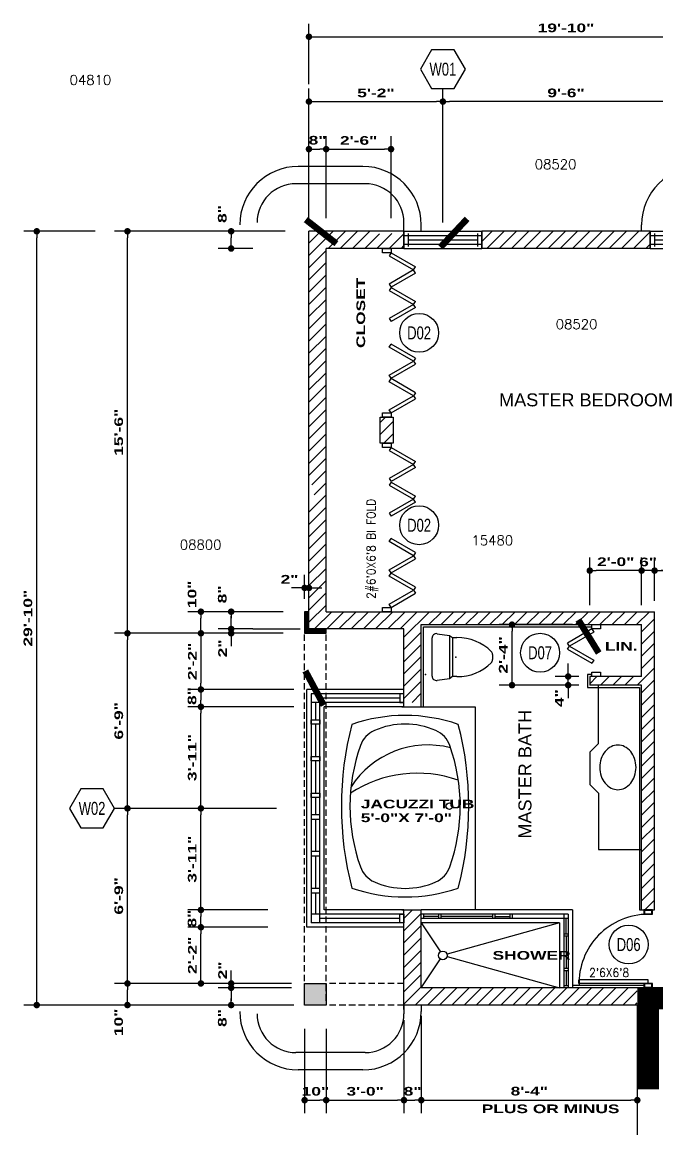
# Model space of a CAD drawing. Header units: inches. Extents: x 110 to 1392, y 6 to 1078.
# Drawn here: x 110 to 404, y 563 to 1078 of the extents above; entities that cross this region are included whole.
import ezdxf
from ezdxf.enums import TextEntityAlignment as Align

# ---------------------------------------------------------------- set-up
doc = ezdxf.new("R2010")
doc.units = ezdxf.units.IN
doc.header["$LTSCALE"] = 24
doc.header["$MEASUREMENT"] = 0
doc.linetypes.add('DASHED4', pattern=[0.1875, 0.125, -0.0625])
doc.layers.get('0').update_dxf_attribs({"linetype": 'CONTINUOUS'})
doc.layers.get('DEFPOINTS').update_dxf_attribs({"linetype": 'CONTINUOUS'})
for name, color, linetype in [('ANNOBJ', 6, 'CONTINUOUS'), ('ARCR', 1, 'CONTINUOUS'), ('BORDERLINE', 5, 'CONTINUOUS'), ('DASHED', 1, 'DASHED4'), ('DIMLINE', 1, 'CONTINUOUS'), ('DJAMB', 8, 'CONTINUOUS'), ('DOOR', 1, 'CONTINUOUS'), ('JAMB', 2, 'CONTINUOUS'), ('PFIXDCW', 4, 'CONTINUOUS'), ('PFIXDWV', 5, 'CONTINUOUS'), ('PLUMBING', 114, 'CONTINUOUS'), ('POCH', 52, 'CONTINUOUS'), ('TEXT', 7, 'CONTINUOUS'), ('TEXTS', 4, 'CONTINUOUS'), ('THIN', 1, 'CONTINUOUS'), ('TILE', 3, 'CONTINUOUS'), ('WALL', 2, 'CONTINUOUS'), ('WALLS', 162, 'CONTINUOUS')]:
    doc.layers.add(name, color=color, linetype=linetype)
doc.styles.add('4', font='SIMPLEX', dxfattribs={"width": 0.9, "height": 4})
doc.styles.add('ANNTEXT', font='romans.shx')
doc.styles.add('CITYBLUEPRINT', font='cityb___.ttf', dxfattribs={"width": 1.5, "height": 4})
doc.styles.add('SANSSERIF', font='sanss___.ttf', dxfattribs={"height": 12})
doc.dimstyles.new('ARCH493_48_3', dxfattribs={"dimscale": 48, "dimtxt": 0.125, "dimasz": 0.0625, "dimexe": 0.125, "dimexo": 0, "dimgap": 0, "dimtad": 0, "dimdec": 6, "dimrnd": 1, "dimzin": 15, "dimdsep": 46, "dimlunit": 4, "dimtxsty": 'CITYBLUEPRINT', "dimblk": 'DOT', "dimcen": 0.0625, "dimdle": 0.09375, "dimclrd": 1, "dimclre": 1, "dimclrt": 7, "dimadec": 0, "dimazin": 0, "dimtfac": 1, "dimtdec": 6, "dimtix": 1, "dimtmove": 2, "dimatfit": 3, "dimldrblk": 'DOT', "dimfxl": 1, "dimtvp": 1, "dimtolj": 1, "dimtzin": 15, "dimarcsym": 0})
pattern_1 = [(45, (77, 108), (-2.828427, 2.828427), [])]

# ---------------------------------------------------------------- blocks, each defined once
blk = doc.blocks.new('WDQ_JAMB')
at = {"color": 0}
blk.add_lwpolyline([(-0.5, -0.5), (0.5, -0.5), (0.5, 0.5), (-0.5, 0.5)], close=True, dxfattribs=at)
blk = doc.blocks.new('JAMB')
at = {"color": 0}
for points in [[(-0.5, -0.5), (0.5, -0.5), (0.5, 0.5), (-0.5, 0.5)], [(-0.375, -0.4375), (0.375, -0.4375), (0.375, 0.4375), (-0.375, 0.4375)]]:
    blk.add_lwpolyline(points, close=True, dxfattribs=at)
blk = doc.blocks.new('LAVM1')
at = {"color": 0}
blk.add_lwpolyline([(12, -10.3, 0.118418), (15.12, -9.55, 0.104636), (17.94, -7.27, 0.089656), (19.73, -4.01, 0.081336), (20.4, 0.04, 0.081336), (19.73, 4.08, 0.089656), (17.94, 7.34, 0.104636), (15.12, 9.62, 0.118418), (12, 10.37, 0.118418), (8.88, 9.62, 0.104636), (6.06, 7.34, 0.089656), (4.27, 4.08, 0.081336), (3.6, 0.04, 0.081336), (4.27, -4.01, 0.089656), (6.06, -7.27, 0.104636), (8.88, -9.55, 0.118418)], format="xyb", close=True, dxfattribs=at)
blk = doc.blocks.new('DR1H902')
at = {"color": 0}
for p, q in [((-0.5, 0), (-0.5, 1)), ((-0.5, 1), (-0.45, 1)), ((-0.45, 0), (-0.45, 1)), ((-0.5, 0), (-0.45, 0))]:
    blk.add_line(p, q, dxfattribs=at)
blk.add_arc((-0.5, 0), 1, 0, 91.707, dxfattribs=at)
blk = doc.blocks.new('WC3')
for p, q in [((-10, -9), (-10.82, -3.28)), ((-8.84, -1), (8.84, -1)), ((10.82, -3.28), (10, -9)), ((-9.05, -10.46), (-10, -9)), ((10, -9), (9.05, -10.46)), ((-9, -12.5), (-9.05, -10.46)), ((9.05, -10.46), (9, -12.5)), ((1.19, -29), (-1.19, -29))]:
    blk.add_line(p, q)
for centre, radius, start, end in [((-8.84, -3), 2, 90, 188.1301), ((8.84, -3), 2, 351.8699, 90), ((12.85, -12.97), 21.85, 178.7781, 224.983), ((-12.85, -12.97), 21.85, 315.017, 1.2219), ((-1.19, -27), 2, 224.983, 270), ((1.19, -27), 2, 270, 315.017)]:
    blk.add_arc(centre, radius, start, end)
at = {"layer": 'PFIXDCW'}
blk.add_point((-8, 2), dxfattribs=at)
at = {"layer": 'PFIXDWV'}
blk.add_point((0, -12), dxfattribs=at)
at = {"flags": 9}
for tag, p in [('FU_COLD', (-10.79, -2.7)), ('FU_HOT', (-10.79, -2.73)), ('FU_WASTE', (-10.79, -2.75)), ('FU_TOTAL', (-10.79, -2.78)), ('FIXT_CODE', (-10.79, -2.8))]:
    blk.add_attdef(tag, p, '', height=0.01, dxfattribs=at)
blk = doc.blocks.new('DOT')
at = {"layer": 'DIMLINE', "color": 0, "linetype": 'ByBlock'}
blk.add_line((-0.5, 0), (-1, 0), dxfattribs=at)
at = {"layer": 'DIMLINE', "color": 0, "linetype": 'ByBlock', "const_width": 0.5}
blk.add_lwpolyline([(-0.25, 0, 1), (0.25, 0, 1)], format="xyb", close=True, dxfattribs=at)
blk = doc.blocks.new('*D20')
at = {"layer": 'DEFPOINTS', "color": 0}
for p in [(305, 1041), (243, 985), (305, 985)]:
    blk.add_point(p, dxfattribs=at)
at = {"layer": 'DIMLINE', "color": 1, "lineweight": -2}
for p, q in [((243, 985), (243, 1047)), ((305, 985), (305, 1047)), ((246, 1041), (302, 1041))]:
    blk.add_line(p, q, dxfattribs=at)
at = {"layer": 'DIMLINE', "color": 1, "lineweight": -2, "xscale": 3, "yscale": 3, "zscale": 3, "rotation": 180}
blk.add_blockref('DOT', (243, 1041), dxfattribs=at)
at = {"layer": 'DIMLINE', "color": 1, "lineweight": -2, "xscale": 3, "yscale": 3, "zscale": 3}
blk.add_blockref('DOT', (305, 1041), dxfattribs=at)
at = {"layer": 'DIMLINE', "color": 7, "insert": (274, 1045), "char_height": 4, "attachment_point": 5, "style": 'CITYBLUEPRINT'}
blk.add_mtext('\\A1;5\'-2"', dxfattribs=at)
blk = doc.blocks.new('*D22')
at = {"layer": 'DEFPOINTS', "color": 0}
for p in [(305, 1041), (305, 1010), (419, 989)]:
    blk.add_point(p, dxfattribs=at)
at = {"layer": 'DIMLINE', "color": 1, "lineweight": -2}
for p, q in [((305, 1010), (305, 1047)), ((416, 1041), (308, 1041))]:
    blk.add_line(p, q, dxfattribs=at)
at = {"layer": 'DIMLINE', "color": 1, "lineweight": -2, "xscale": 3, "yscale": 3, "zscale": 3, "rotation": 180}
blk.add_blockref('DOT', (305, 1041), dxfattribs=at)
at = {"layer": 'DIMLINE', "color": 1, "lineweight": -2, "xscale": 3, "yscale": 3, "zscale": 3}
blk.add_blockref('DOT', (419, 1041), dxfattribs=at)
at = {"layer": 'DIMLINE', "color": 7, "insert": (362, 1045), "char_height": 4, "attachment_point": 5, "style": 'CITYBLUEPRINT'}
blk.add_mtext('\\A1;9\'-6"', dxfattribs=at)
blk = doc.blocks.new('*D23')
at = {"layer": 'DEFPOINTS', "color": 0}
for p in [(251, 1019), (243, 990), (251, 990)]:
    blk.add_point(p, dxfattribs=at)
at = {"layer": 'DIMLINE', "color": 1, "lineweight": -2}
for p, q in [((243, 990), (243, 1025)), ((251, 990), (251, 1025)), ((246, 1019), (248, 1019))]:
    blk.add_line(p, q, dxfattribs=at)
at = {"layer": 'DIMLINE', "color": 1, "lineweight": -2, "xscale": 3, "yscale": 3, "zscale": 3, "rotation": 180}
blk.add_blockref('DOT', (243, 1019), dxfattribs=at)
at = {"layer": 'DIMLINE', "color": 1, "lineweight": -2, "xscale": 3, "yscale": 3, "zscale": 3}
blk.add_blockref('DOT', (251, 1019), dxfattribs=at)
at = {"layer": 'DIMLINE', "color": 7, "insert": (247, 1023.11), "char_height": 4, "attachment_point": 5, "style": 'CITYBLUEPRINT'}
blk.add_mtext('\\A1;8"', dxfattribs=at)
blk = doc.blocks.new('*D25')
at = {"layer": 'DEFPOINTS', "color": 0}
for p in [(481, 1071), (243, 1049), (481, 1049)]:
    blk.add_point(p, dxfattribs=at)
at = {"layer": 'DIMLINE', "color": 1, "lineweight": -2}
for p, q in [((243, 1049), (243, 1077)), ((481, 1049), (481, 1077)), ((246, 1071), (478, 1071))]:
    blk.add_line(p, q, dxfattribs=at)
at = {"layer": 'DIMLINE', "color": 1, "lineweight": -2, "xscale": 3, "yscale": 3, "zscale": 3, "rotation": 180}
blk.add_blockref('DOT', (243, 1071), dxfattribs=at)
at = {"layer": 'DIMLINE', "color": 1, "lineweight": -2, "xscale": 3, "yscale": 3, "zscale": 3}
blk.add_blockref('DOT', (481, 1071), dxfattribs=at)
at = {"layer": 'DIMLINE', "color": 7, "insert": (362, 1075.08), "char_height": 4, "attachment_point": 5, "style": 'CITYBLUEPRINT'}
blk.add_mtext('\\A1;19\'-10"', dxfattribs=at)
blk = doc.blocks.new('*D40')
at = {"layer": 'DEFPOINTS', "color": 0}
for p in [(159, 714), (228, 714), (228, 633)]:
    blk.add_point(p, dxfattribs=at)
at = {"layer": 'DIMLINE', "color": 1, "lineweight": -2}
for p, q in [((228, 714), (153, 714)), ((159, 636), (159, 711)), ((228, 633), (153, 633))]:
    blk.add_line(p, q, dxfattribs=at)
at = {"layer": 'DIMLINE', "color": 1, "lineweight": -2, "xscale": 3, "yscale": 3, "zscale": 3}
for p, rotation in [((159, 714), 90), ((159, 633), 270)]:
    blk.add_blockref('DOT', p, dxfattribs=dict(at, rotation=rotation))
at = {"layer": 'DIMLINE', "color": 7, "insert": (155, 673.5), "char_height": 4, "attachment_point": 5, "rotation": 90, "style": 'CITYBLUEPRINT'}
blk.add_mtext('\\A1;6\'-9"', dxfattribs=at)
blk = doc.blocks.new('*D41')
at = {"layer": 'DEFPOINTS', "color": 0}
for p in [(159, 795), (227, 795), (228, 714)]:
    blk.add_point(p, dxfattribs=at)
at = {"layer": 'DIMLINE', "color": 1, "lineweight": -2}
for p, q in [((227, 795), (153, 795)), ((159, 717), (159, 792))]:
    blk.add_line(p, q, dxfattribs=at)
at = {"layer": 'DIMLINE', "color": 1, "lineweight": -2, "xscale": 3, "yscale": 3, "zscale": 3}
for p, rotation in [((159, 795), 90), ((159, 714), 270)]:
    blk.add_blockref('DOT', p, dxfattribs=dict(at, rotation=rotation))
at = {"layer": 'DIMLINE', "color": 7, "insert": (155, 754.5), "char_height": 4, "attachment_point": 5, "rotation": 90, "style": 'CITYBLUEPRINT'}
blk.add_mtext('\\A1;6\'-9"', dxfattribs=at)
blk = doc.blocks.new('*D42')
at = {"layer": 'DEFPOINTS', "color": 0}
for p in [(159, 981), (232, 981), (227, 795)]:
    blk.add_point(p, dxfattribs=at)
at = {"layer": 'DIMLINE', "color": 1, "lineweight": -2}
for p, q in [((232, 981), (153, 981)), ((159, 798), (159, 978))]:
    blk.add_line(p, q, dxfattribs=at)
at = {"layer": 'DIMLINE', "color": 1, "lineweight": -2, "xscale": 3, "yscale": 3, "zscale": 3}
for p, rotation in [((159, 981), 90), ((159, 795), 270)]:
    blk.add_blockref('DOT', p, dxfattribs=dict(at, rotation=rotation))
at = {"layer": 'DIMLINE', "color": 7, "insert": (154.98, 888), "char_height": 4, "attachment_point": 5, "rotation": 90, "style": 'CITYBLUEPRINT'}
blk.add_mtext('\\A1;15\'-6"', dxfattribs=at)
blk = doc.blocks.new('*D43')
at = {"layer": 'DEFPOINTS', "color": 0}
for p in [(117, 981), (144, 981), (236, 623)]:
    blk.add_point(p, dxfattribs=at)
at = {"layer": 'DIMLINE', "color": 1, "lineweight": -2}
for p, q in [((144, 981), (111, 981)), ((117, 626), (117, 978)), ((236, 623), (111, 623))]:
    blk.add_line(p, q, dxfattribs=at)
at = {"layer": 'DIMLINE', "color": 1, "lineweight": -2, "xscale": 3, "yscale": 3, "zscale": 3}
for p, rotation in [((117, 981), 90), ((117, 623), 270)]:
    blk.add_blockref('DOT', p, dxfattribs=dict(at, rotation=rotation))
at = {"layer": 'DIMLINE', "color": 7, "insert": (112.92, 802), "char_height": 4, "attachment_point": 5, "rotation": 90, "style": 'CITYBLUEPRINT'}
blk.add_mtext('\\A1;29\'-10"', dxfattribs=at)
blk = doc.blocks.new('*D44')
at = {"layer": 'DEFPOINTS', "color": 0}
for p in [(159, 633), (173, 633), (173, 623)]:
    blk.add_point(p, dxfattribs=at)
at = {"layer": 'DIMLINE', "color": 1, "lineweight": -2}
for p, q in [((173, 633), (153, 633)), ((159, 626), (159, 630)), ((173, 623), (153, 623))]:
    blk.add_line(p, q, dxfattribs=at)
at = {"layer": 'DIMLINE', "color": 1, "lineweight": -2, "xscale": 3, "yscale": 3, "zscale": 3}
for p, rotation in [((159, 633), 90), ((159, 623), 270)]:
    blk.add_blockref('DOT', p, dxfattribs=dict(at, rotation=rotation))
at = {"layer": 'DIMLINE', "color": 7, "insert": (154.92, 615), "char_height": 4, "attachment_point": 5, "rotation": 90, "style": 'CITYBLUEPRINT'}
blk.add_mtext('\\A1;10"', dxfattribs=at)
blk = doc.blocks.new('*D45')
at = {"layer": 'DEFPOINTS', "color": 0}
for p in [(193, 805), (231, 805), (231, 795)]:
    blk.add_point(p, dxfattribs=at)
at = {"layer": 'DIMLINE', "color": 1, "lineweight": -2}
for p, q in [((231, 805), (187, 805)), ((193, 798), (193, 802)), ((231, 795), (187, 795))]:
    blk.add_line(p, q, dxfattribs=at)
at = {"layer": 'DIMLINE', "color": 1, "lineweight": -2, "xscale": 3, "yscale": 3, "zscale": 3}
for p, rotation in [((193, 805), 90), ((193, 795), 270)]:
    blk.add_blockref('DOT', p, dxfattribs=dict(at, rotation=rotation))
at = {"layer": 'DIMLINE', "color": 7, "insert": (188.92, 813), "char_height": 4, "attachment_point": 5, "rotation": 90, "style": 'CITYBLUEPRINT'}
blk.add_mtext('\\A1;10"', dxfattribs=at)
blk = doc.blocks.new('*D46')
at = {"layer": 'DEFPOINTS', "color": 0}
for p in [(207, 797), (215, 797), (215, 795)]:
    blk.add_point(p, dxfattribs=at)
at = {"layer": 'DIMLINE', "color": 1, "lineweight": -2}
for p, q in [((207, 800), (207, 803)), ((215, 797), (201, 797)), ((215, 795), (201, 795)), ((207, 795), (207, 797)), ((207, 792), (207, 789))]:
    blk.add_line(p, q, dxfattribs=at)
at = {"layer": 'DIMLINE', "color": 1, "lineweight": -2, "xscale": 3, "yscale": 3, "zscale": 3}
for p, rotation in [((207, 797), 270), ((207, 795), 90)]:
    blk.add_blockref('DOT', p, dxfattribs=dict(at, rotation=rotation))
at = {"layer": 'DIMLINE', "color": 7, "insert": (203, 788), "char_height": 4, "attachment_point": 5, "rotation": 90, "style": 'CITYBLUEPRINT'}
blk.add_mtext('\\A1;2"', dxfattribs=at)
blk = doc.blocks.new('*D47')
at = {"layer": 'DEFPOINTS', "color": 0}
for p in [(207, 805), (217, 805), (217, 797)]:
    blk.add_point(p, dxfattribs=at)
at = {"layer": 'DIMLINE', "color": 1, "lineweight": -2}
for p, q in [((217, 805), (201, 805)), ((207, 800), (207, 802)), ((217, 797), (201, 797))]:
    blk.add_line(p, q, dxfattribs=at)
at = {"layer": 'DIMLINE', "color": 1, "lineweight": -2, "xscale": 3, "yscale": 3, "zscale": 3}
for p, rotation in [((207, 805), 90), ((207, 797), 270)]:
    blk.add_blockref('DOT', p, dxfattribs=dict(at, rotation=rotation))
at = {"layer": 'DIMLINE', "color": 7, "insert": (202.89, 813), "char_height": 4, "attachment_point": 5, "rotation": 90, "style": 'CITYBLUEPRINT'}
blk.add_mtext('\\A1;8"', dxfattribs=at)
blk = doc.blocks.new('*D48')
at = {"layer": 'DEFPOINTS', "color": 0}
for p in [(241, 816), (241, 811), (243, 811)]:
    blk.add_point(p, dxfattribs=at)
at = {"layer": 'DIMLINE', "color": 1, "lineweight": -2}
for p, q in [((241, 811), (241, 822)), ((243, 811), (243, 822)), ((238, 816), (235, 816)), ((243, 816), (241, 816)), ((246, 816), (249, 816))]:
    blk.add_line(p, q, dxfattribs=at)
at = {"layer": 'DIMLINE', "color": 1, "lineweight": -2, "xscale": 3, "yscale": 3, "zscale": 3}
blk.add_blockref('DOT', (241, 816), dxfattribs=at)
at = {"layer": 'DIMLINE', "color": 1, "lineweight": -2, "xscale": 3, "yscale": 3, "zscale": 3, "rotation": 180}
blk.add_blockref('DOT', (243, 816), dxfattribs=at)
at = {"layer": 'DIMLINE', "color": 7, "insert": (234, 820), "char_height": 4, "attachment_point": 5, "style": 'CITYBLUEPRINT'}
blk.add_mtext('\\A1;2"', dxfattribs=at)
blk = doc.blocks.new('*D49')
at = {"layer": 'DEFPOINTS', "color": 0}
for p in [(223, 795), (193, 769), (223, 769)]:
    blk.add_point(p, dxfattribs=at)
at = {"layer": 'DIMLINE', "color": 1, "lineweight": -2}
for p, q in [((223, 795), (187, 795)), ((193, 792), (193, 772)), ((223, 769), (187, 769))]:
    blk.add_line(p, q, dxfattribs=at)
at = {"layer": 'DIMLINE', "color": 1, "lineweight": -2, "xscale": 3, "yscale": 3, "zscale": 3}
for p, rotation in [((193, 795), 90), ((193, 769), 270)]:
    blk.add_blockref('DOT', p, dxfattribs=dict(at, rotation=rotation))
at = {"layer": 'DIMLINE', "color": 7, "insert": (189, 782), "char_height": 4, "attachment_point": 5, "rotation": 90, "style": 'CITYBLUEPRINT'}
blk.add_mtext('\\A1;2\'-2"', dxfattribs=at)
blk = doc.blocks.new('*D50')
at = {"layer": 'DEFPOINTS', "color": 0}
for p in [(236, 769), (193, 761), (236, 761)]:
    blk.add_point(p, dxfattribs=at)
at = {"layer": 'DIMLINE', "color": 1, "lineweight": -2}
for p, q in [((236, 769), (187, 769)), ((193, 766), (193, 764)), ((236, 761), (187, 761))]:
    blk.add_line(p, q, dxfattribs=at)
at = {"layer": 'DIMLINE', "color": 1, "lineweight": -2, "xscale": 3, "yscale": 3, "zscale": 3}
for p, rotation in [((193, 769), 90), ((193, 761), 270)]:
    blk.add_blockref('DOT', p, dxfattribs=dict(at, rotation=rotation))
at = {"layer": 'DIMLINE', "color": 7, "insert": (188.89, 766), "char_height": 4, "attachment_point": 5, "rotation": 90, "style": 'CITYBLUEPRINT'}
blk.add_mtext('\\A1;8"', dxfattribs=at)
blk = doc.blocks.new('*D51')
at = {"layer": 'DEFPOINTS', "color": 0}
for p in [(193, 659), (224, 659), (224, 633)]:
    blk.add_point(p, dxfattribs=at)
at = {"layer": 'DIMLINE', "color": 1, "lineweight": -2}
for p, q in [((224, 659), (187, 659)), ((193, 636), (193, 656)), ((224, 633), (187, 633))]:
    blk.add_line(p, q, dxfattribs=at)
at = {"layer": 'DIMLINE', "color": 1, "lineweight": -2, "xscale": 3, "yscale": 3, "zscale": 3}
for p, rotation in [((193, 659), 90), ((193, 633), 270)]:
    blk.add_blockref('DOT', p, dxfattribs=dict(at, rotation=rotation))
at = {"layer": 'DIMLINE', "color": 7, "insert": (189, 646), "char_height": 4, "attachment_point": 5, "rotation": 90, "style": 'CITYBLUEPRINT'}
blk.add_mtext('\\A1;2\'-2"', dxfattribs=at)
blk = doc.blocks.new('*D52')
at = {"layer": 'DEFPOINTS', "color": 0}
for p in [(193, 667), (224, 667), (224, 659)]:
    blk.add_point(p, dxfattribs=at)
at = {"layer": 'DIMLINE', "color": 1, "lineweight": -2}
for p, q in [((224, 667), (187, 667)), ((193, 662), (193, 664)), ((224, 659), (187, 659))]:
    blk.add_line(p, q, dxfattribs=at)
at = {"layer": 'DIMLINE', "color": 1, "lineweight": -2, "xscale": 3, "yscale": 3, "zscale": 3}
for p, rotation in [((193, 667), 90), ((193, 659), 270)]:
    blk.add_blockref('DOT', p, dxfattribs=dict(at, rotation=rotation))
at = {"layer": 'DIMLINE', "color": 7, "insert": (188.89, 663), "char_height": 4, "attachment_point": 5, "rotation": 90, "style": 'CITYBLUEPRINT'}
blk.add_mtext('\\A1;8"', dxfattribs=at)
blk = doc.blocks.new('*D53')
at = {"layer": 'DEFPOINTS', "color": 0}
for p in [(193, 714), (215, 714), (215, 667)]:
    blk.add_point(p, dxfattribs=at)
at = {"layer": 'DIMLINE', "color": 1, "lineweight": -2}
for p, q in [((215, 714), (187, 714)), ((193, 670), (193, 711)), ((215, 667), (187, 667))]:
    blk.add_line(p, q, dxfattribs=at)
at = {"layer": 'DIMLINE', "color": 1, "lineweight": -2, "xscale": 3, "yscale": 3, "zscale": 3}
for p, rotation in [((193, 714), 90), ((193, 667), 270)]:
    blk.add_blockref('DOT', p, dxfattribs=dict(at, rotation=rotation))
at = {"layer": 'DIMLINE', "color": 7, "insert": (188.98, 690.5), "char_height": 4, "attachment_point": 5, "rotation": 90, "style": 'CITYBLUEPRINT'}
blk.add_mtext('\\A1;3\'-11"', dxfattribs=at)
blk = doc.blocks.new('*D54')
at = {"layer": 'DEFPOINTS', "color": 0}
for p in [(193, 761), (215, 761), (215, 714)]:
    blk.add_point(p, dxfattribs=at)
at = {"layer": 'DIMLINE', "color": 1, "lineweight": -2}
for p, q in [((215, 761), (187, 761)), ((193, 717), (193, 758)), ((215, 714), (187, 714))]:
    blk.add_line(p, q, dxfattribs=at)
at = {"layer": 'DIMLINE', "color": 1, "lineweight": -2, "xscale": 3, "yscale": 3, "zscale": 3}
for p, rotation in [((193, 761), 90), ((193, 714), 270)]:
    blk.add_blockref('DOT', p, dxfattribs=dict(at, rotation=rotation))
at = {"layer": 'DIMLINE', "color": 7, "insert": (188.98, 737.5), "char_height": 4, "attachment_point": 5, "rotation": 90, "style": 'CITYBLUEPRINT'}
blk.add_mtext('\\A1;3\'-11"', dxfattribs=at)
blk = doc.blocks.new('*D55')
at = {"layer": 'DEFPOINTS', "color": 0}
for p in [(207, 981), (217, 981), (217, 973)]:
    blk.add_point(p, dxfattribs=at)
at = {"layer": 'DIMLINE', "color": 1, "lineweight": -2}
for p, q in [((217, 981), (201, 981)), ((207, 976), (207, 978)), ((217, 973), (201, 973))]:
    blk.add_line(p, q, dxfattribs=at)
at = {"layer": 'DIMLINE', "color": 1, "lineweight": -2, "xscale": 3, "yscale": 3, "zscale": 3}
for p, rotation in [((207, 981), 90), ((207, 973), 270)]:
    blk.add_blockref('DOT', p, dxfattribs=dict(at, rotation=rotation))
at = {"layer": 'DIMLINE', "color": 7, "insert": (202.89, 989), "char_height": 4, "attachment_point": 5, "rotation": 90, "style": 'CITYBLUEPRINT'}
blk.add_mtext('\\A1;8"', dxfattribs=at)
blk = doc.blocks.new('*D56')
at = {"layer": 'DEFPOINTS', "color": 0}
for p in [(281, 1019), (251, 987), (281, 987)]:
    blk.add_point(p, dxfattribs=at)
at = {"layer": 'DIMLINE', "color": 1, "lineweight": -2}
for p, q in [((251, 987), (251, 1025)), ((281, 987), (281, 1025)), ((254, 1019), (278, 1019))]:
    blk.add_line(p, q, dxfattribs=at)
at = {"layer": 'DIMLINE', "color": 1, "lineweight": -2, "xscale": 3, "yscale": 3, "zscale": 3, "rotation": 180}
blk.add_blockref('DOT', (251, 1019), dxfattribs=at)
at = {"layer": 'DIMLINE', "color": 1, "lineweight": -2, "xscale": 3, "yscale": 3, "zscale": 3}
blk.add_blockref('DOT', (281, 1019), dxfattribs=at)
at = {"layer": 'DIMLINE', "color": 7, "insert": (266, 1023), "char_height": 4, "attachment_point": 5, "style": 'CITYBLUEPRINT'}
blk.add_mtext('\\A1;2\'-6"', dxfattribs=at)
blk = doc.blocks.new('*D58')
at = {"layer": 'DEFPOINTS', "color": 0}
for p in [(403, 824), (403, 810), (443, 807)]:
    blk.add_point(p, dxfattribs=at)
at = {"layer": 'DIMLINE', "color": 1, "lineweight": -2}
for p, q in [((403, 810), (403, 830)), ((440, 824), (406, 824))]:
    blk.add_line(p, q, dxfattribs=at)
at = {"layer": 'DIMLINE', "color": 1, "lineweight": -2, "xscale": 3, "yscale": 3, "zscale": 3, "rotation": 180}
blk.add_blockref('DOT', (403, 824), dxfattribs=at)
at = {"layer": 'DIMLINE', "color": 1, "lineweight": -2, "xscale": 3, "yscale": 3, "zscale": 3}
blk.add_blockref('DOT', (443, 824), dxfattribs=at)
at = {"layer": 'DIMLINE', "color": 7, "insert": (423, 828.09), "char_height": 4, "attachment_point": 5, "style": 'CITYBLUEPRINT'}
blk.add_mtext('\\A1;3\'-4"', dxfattribs=at)
blk = doc.blocks.new('*D59')
at = {"layer": 'DEFPOINTS', "color": 0}
for p in [(397, 824), (403, 810), (397, 808)]:
    blk.add_point(p, dxfattribs=at)
at = {"layer": 'DIMLINE', "color": 1, "lineweight": -2}
for p, q in [((397, 808), (397, 830)), ((394, 824), (391, 824)), ((403, 824), (397, 824)), ((406, 824), (409, 824))]:
    blk.add_line(p, q, dxfattribs=at)
at = {"layer": 'DIMLINE', "color": 1, "lineweight": -2, "xscale": 3, "yscale": 3, "zscale": 3}
blk.add_blockref('DOT', (397, 824), dxfattribs=at)
at = {"layer": 'DIMLINE', "color": 1, "lineweight": -2, "xscale": 3, "yscale": 3, "zscale": 3, "rotation": 180}
blk.add_blockref('DOT', (403, 824), dxfattribs=at)
at = {"layer": 'DIMLINE', "color": 7, "insert": (400, 828), "char_height": 4, "attachment_point": 5, "style": 'CITYBLUEPRINT'}
blk.add_mtext('\\A1;6"', dxfattribs=at)
blk = doc.blocks.new('*D60')
at = {"layer": 'DEFPOINTS', "color": 0}
for p in [(373, 824), (373, 808), (397, 808)]:
    blk.add_point(p, dxfattribs=at)
at = {"layer": 'DIMLINE', "color": 1, "lineweight": -2}
for p, q in [((373, 808), (373, 830)), ((394, 824), (376, 824))]:
    blk.add_line(p, q, dxfattribs=at)
at = {"layer": 'DIMLINE', "color": 1, "lineweight": -2, "xscale": 3, "yscale": 3, "zscale": 3, "rotation": 180}
blk.add_blockref('DOT', (373, 824), dxfattribs=at)
at = {"layer": 'DIMLINE', "color": 1, "lineweight": -2, "xscale": 3, "yscale": 3, "zscale": 3}
blk.add_blockref('DOT', (397, 824), dxfattribs=at)
at = {"layer": 'DIMLINE', "color": 7, "insert": (385, 828.08), "char_height": 4, "attachment_point": 5, "style": 'CITYBLUEPRINT'}
blk.add_mtext('\\A1;2\'-0"', dxfattribs=at)
blk = doc.blocks.new('*D64')
at = {"layer": 'DEFPOINTS', "color": 0}
for p in [(337, 799), (365, 799), (365, 771)]:
    blk.add_point(p, dxfattribs=at)
at = {"layer": 'DIMLINE', "color": 1, "lineweight": -2}
for p, q in [((365, 799), (331, 799)), ((337, 774), (337, 796)), ((365, 771), (331, 771))]:
    blk.add_line(p, q, dxfattribs=at)
at = {"layer": 'DIMLINE', "color": 1, "lineweight": -2, "xscale": 3, "yscale": 3, "zscale": 3}
for p, rotation in [((337, 799), 90), ((337, 771), 270)]:
    blk.add_blockref('DOT', p, dxfattribs=dict(at, rotation=rotation))
at = {"layer": 'DIMLINE', "color": 7, "insert": (332.91, 785), "char_height": 4, "attachment_point": 5, "rotation": 90, "style": 'CITYBLUEPRINT'}
blk.add_mtext('\\A1;2\'-4"', dxfattribs=at)
blk = doc.blocks.new('*D65')
at = {"layer": 'DEFPOINTS', "color": 0}
for p in [(363, 775), (368, 775), (368, 771)]:
    blk.add_point(p, dxfattribs=at)
at = {"layer": 'DIMLINE', "color": 1, "lineweight": -2}
for p, q in [((363, 778), (363, 781)), ((368, 775), (357, 775)), ((363, 771), (363, 775)), ((368, 771), (357, 771)), ((363, 768), (363, 765))]:
    blk.add_line(p, q, dxfattribs=at)
at = {"layer": 'DIMLINE', "color": 1, "lineweight": -2, "xscale": 3, "yscale": 3, "zscale": 3}
for p, rotation in [((363, 775), 270), ((363, 771), 90)]:
    blk.add_blockref('DOT', p, dxfattribs=dict(at, rotation=rotation))
at = {"layer": 'DIMLINE', "color": 7, "insert": (358.91, 765), "char_height": 4, "attachment_point": 5, "rotation": 90, "style": 'CITYBLUEPRINT'}
blk.add_mtext('\\A1;4"', dxfattribs=at)
blk = doc.blocks.new('*D67')
at = {"layer": 'DEFPOINTS', "color": 0}
for p in [(241, 612), (251, 612), (251, 579)]:
    blk.add_point(p, dxfattribs=at)
at = {"layer": 'DIMLINE', "color": 1, "lineweight": -2}
for p, q in [((241, 612), (241, 573)), ((251, 612), (251, 573)), ((244, 579), (248, 579))]:
    blk.add_line(p, q, dxfattribs=at)
at = {"layer": 'DIMLINE', "color": 1, "lineweight": -2, "xscale": 3, "yscale": 3, "zscale": 3, "rotation": 180}
blk.add_blockref('DOT', (241, 579), dxfattribs=at)
at = {"layer": 'DIMLINE', "color": 1, "lineweight": -2, "xscale": 3, "yscale": 3, "zscale": 3}
blk.add_blockref('DOT', (251, 579), dxfattribs=at)
at = {"layer": 'DIMLINE', "color": 7, "insert": (246, 583.08), "char_height": 4, "attachment_point": 5, "style": 'CITYBLUEPRINT'}
blk.add_mtext('\\A1;10"', dxfattribs=at)
blk = doc.blocks.new('*D68')
at = {"layer": 'DEFPOINTS', "color": 0}
for p in [(287, 616), (251, 612), (287, 579)]:
    blk.add_point(p, dxfattribs=at)
at = {"layer": 'DIMLINE', "color": 1, "lineweight": -2}
for p, q in [((287, 616), (287, 573)), ((254, 579), (284, 579))]:
    blk.add_line(p, q, dxfattribs=at)
at = {"layer": 'DIMLINE', "color": 1, "lineweight": -2, "xscale": 3, "yscale": 3, "zscale": 3, "rotation": 180}
blk.add_blockref('DOT', (251, 579), dxfattribs=at)
at = {"layer": 'DIMLINE', "color": 1, "lineweight": -2, "xscale": 3, "yscale": 3, "zscale": 3}
blk.add_blockref('DOT', (287, 579), dxfattribs=at)
at = {"layer": 'DIMLINE', "color": 7, "insert": (269, 583.08), "char_height": 4, "attachment_point": 5, "style": 'CITYBLUEPRINT'}
blk.add_mtext('\\A1;3\'-0"', dxfattribs=at)
blk = doc.blocks.new('*D69')
at = {"layer": 'DEFPOINTS', "color": 0}
for p in [(295, 618), (287, 616), (295, 579)]:
    blk.add_point(p, dxfattribs=at)
at = {"layer": 'DIMLINE', "color": 1, "lineweight": -2}
for p, q in [((295, 618), (295, 573)), ((290, 579), (292, 579))]:
    blk.add_line(p, q, dxfattribs=at)
at = {"layer": 'DIMLINE', "color": 1, "lineweight": -2, "xscale": 3, "yscale": 3, "zscale": 3, "rotation": 180}
blk.add_blockref('DOT', (287, 579), dxfattribs=at)
at = {"layer": 'DIMLINE', "color": 1, "lineweight": -2, "xscale": 3, "yscale": 3, "zscale": 3}
blk.add_blockref('DOT', (295, 579), dxfattribs=at)
at = {"layer": 'DIMLINE', "color": 7, "insert": (291, 583.11), "char_height": 4, "attachment_point": 5, "style": 'CITYBLUEPRINT'}
blk.add_mtext('\\A1;8"', dxfattribs=at)
blk = doc.blocks.new('*D70')
at = {"layer": 'DEFPOINTS', "color": 0}
for p in [(295, 618), (395, 604), (395, 579)]:
    blk.add_point(p, dxfattribs=at)
at = {"layer": 'DIMLINE', "color": 1, "lineweight": -2}
for p, q in [((395, 604), (395, 573)), ((298, 579), (392, 579))]:
    blk.add_line(p, q, dxfattribs=at)
at = {"layer": 'DIMLINE', "color": 1, "lineweight": -2, "xscale": 3, "yscale": 3, "zscale": 3, "rotation": 180}
blk.add_blockref('DOT', (295, 579), dxfattribs=at)
at = {"layer": 'DIMLINE', "color": 1, "lineweight": -2, "xscale": 3, "yscale": 3, "zscale": 3}
blk.add_blockref('DOT', (395, 579), dxfattribs=at)
at = {"layer": 'DIMLINE', "color": 7, "insert": (345, 583.16), "char_height": 4, "attachment_point": 5, "style": 'CITYBLUEPRINT'}
blk.add_mtext('\\A1;8\'-4"', dxfattribs=at)
blk = doc.blocks.new('*D72')
at = {"layer": 'DEFPOINTS', "color": 0}
for p in [(207, 633), (235, 633), (235, 631)]:
    blk.add_point(p, dxfattribs=at)
at = {"layer": 'DIMLINE', "color": 1, "lineweight": -2}
for p, q in [((207, 636), (207, 639)), ((235, 633), (201, 633)), ((235, 631), (201, 631)), ((207, 631), (207, 633)), ((207, 628), (207, 625))]:
    blk.add_line(p, q, dxfattribs=at)
at = {"layer": 'DIMLINE', "color": 1, "lineweight": -2, "xscale": 3, "yscale": 3, "zscale": 3}
for p, rotation in [((207, 633), 270), ((207, 631), 90)]:
    blk.add_blockref('DOT', p, dxfattribs=dict(at, rotation=rotation))
at = {"layer": 'DIMLINE', "color": 7, "insert": (203, 639), "char_height": 4, "attachment_point": 5, "rotation": 90, "style": 'CITYBLUEPRINT'}
blk.add_mtext('\\A1;2"', dxfattribs=at)
blk = doc.blocks.new('*D73')
at = {"layer": 'DEFPOINTS', "color": 0}
for p in [(217, 631), (207, 623), (217, 623)]:
    blk.add_point(p, dxfattribs=at)
at = {"layer": 'DIMLINE', "color": 1, "lineweight": -2}
for p, q in [((217, 631), (201, 631)), ((207, 628), (207, 626)), ((217, 623), (201, 623))]:
    blk.add_line(p, q, dxfattribs=at)
at = {"layer": 'DIMLINE', "color": 1, "lineweight": -2, "xscale": 3, "yscale": 3, "zscale": 3}
for p, rotation in [((207, 631), 90), ((207, 623), 270)]:
    blk.add_blockref('DOT', p, dxfattribs=dict(at, rotation=rotation))
at = {"layer": 'DIMLINE', "color": 7, "insert": (202.89, 617), "char_height": 4, "attachment_point": 5, "rotation": 90, "style": 'CITYBLUEPRINT'}
blk.add_mtext('\\A1;8"', dxfattribs=at)

msp = doc.modelspace()

# ---------------------------------------------------------------- hatches: boundary and pattern name
at = {"layer": 'POCH'}
h = msp.add_hatch(dxfattribs=at)
h.set_pattern_fill('_U', color=256, scale=4, angle=45, style=0, pattern_type=0)
h.set_pattern_definition(pattern_1)
edge = h.paths.add_edge_path()
edge.add_line((403, 805), (251, 805))
edge.add_line((251, 805), (251, 973))
edge.add_line((251, 973), (287, 973))
edge.add_line((287, 973), (287, 981))
edge.add_line((287, 981), (284.4063796, 981))
edge.add_arc((279.0694213, 990.9894349), 11.32572, 268.952645747, 298.113819695, ccw=False)
edge.add_arc((277.8570042, 990.9466137), 11.32572, 241.429862899, 275.092915119, ccw=False)
edge.add_line((272.4406577, 981), (243, 981))
edge.add_line((243, 981), (243, 946.9549674))
edge.add_arc((232.0694213, 943.9894349), 11.32572, 0, 15.179300791, ccw=False)
edge.add_arc((232.0694213, 943.9894349), 11.32572, -15.179300791, 0, ccw=False)
edge.add_line((243, 941.0239024), (243, 865.9548278))
edge.add_arc((234.0694213, 858.9894349), 11.32572, 0, 37.952401962, ccw=False)
edge.add_arc((234.0694213, 858.9894349), 11.32572, 322.047598038, 360, ccw=False)
edge.add_line((243, 852.024042), (243, 797))
edge.add_line((243, 797), (287, 797))
edge.add_line((287, 797), (287, 763))
edge.add_line((287, 763), (295, 763))
edge.add_line((295, 763), (295, 799))
edge.add_line((295, 799), (397, 799))
edge.add_line((397, 799), (397, 775))
edge.add_line((397, 775), (373, 775))
edge.add_line((373, 775), (373, 771))
edge.add_line((373, 771), (397, 771))
edge.add_line((397, 771), (397, 667))
edge.add_line((397, 667), (403, 667))
edge.add_line((403, 667), (403, 805))
h = msp.add_hatch(dxfattribs=at)
h.set_pattern_fill('_U', color=256, scale=4, angle=45, style=0, pattern_type=0)
h.set_pattern_definition(pattern_1)
h.paths.add_polyline_path([(401, 981), (323, 981), (323, 973), (401, 973)])
h = msp.add_hatch(dxfattribs=at)
h.set_pattern_fill('_U', color=256, scale=4, angle=45, style=0, pattern_type=0)
h.set_pattern_definition([(45, (0, 0), (-2.828427, 2.828427), [])])
h.paths.add_polyline_path([(282, 895), (276, 895), (276, 883), (282, 883)])
h = msp.add_hatch(dxfattribs=at)
h.set_pattern_fill('_U', color=256, scale=4, angle=45, style=0, pattern_type=0)
h.set_pattern_definition(pattern_1)
h.paths.add_polyline_path([(395, 631), (295, 631), (295, 667), (287, 667), (287, 623), (395, 623)])

# ---------------------------------------------------------------- linework, layer by layer
for p, q in [((268, 1011), (238, 1011)), ((269, 1003), (237, 1003)), ((287, 981), (287, 985)), ((295, 981), (295, 984)), ((397, 981), (397, 984)), ((244, 767), (244, 661)), ((287, 767), (244, 767)), ((248, 661), (248, 767)), ((287, 763), (244, 763)), ((246, 763), (246, 755)), ((285, 765), (248, 765)), ((246, 753), (246, 738)), ((246, 736), (246, 721)), ((246, 719), (246, 711)), ((246, 709), (246, 694)), ((246, 692), (246, 677)), ((246, 675), (246, 665)), ((287, 665), (244, 665)), ((287, 661), (244, 661)), ((285, 663), (248, 663)), ((287, 623), (287, 619)), ((295, 623), (295, 620)), ((269, 601), (237, 601)), ((268, 593), (238, 593))]:
    msp.add_line(p, q)
for points in [[(244, 755), (248, 755), (248, 753), (244, 753)], [(244, 738), (248, 738), (248, 736), (244, 736)], [(244, 721), (248, 721), (248, 719), (244, 719)], [(244, 709), (248, 709), (248, 711), (244, 711)], [(244, 692), (248, 692), (248, 694), (244, 694)], [(244, 675), (248, 675), (248, 677), (244, 677)]]:
    msp.add_lwpolyline(points, close=True)
for centre, radius, start, end in [((238, 984), 27, 90, 180), ((268, 984), 27, 0, 90), ((424, 984), 27, 90, 180), ((237, 985), 18, 90, 180), ((269, 985), 18, 0, 90), ((238, 620), 27, 180, 270), ((237, 619), 18, 180, 270), ((268, 620), 27, 270, 0), ((269, 619), 18, 270, 0)]:
    msp.add_arc(centre, radius, start, end)
at = {"layer": 'ANNOBJ'}
for points in [[(299.8038476, 1065), (294.6076952, 1056), (299.8038476, 1047), (310.1961524, 1047), (315.3923048, 1056), (310.1961524, 1065)], [(137.4115427, 723), (132.2153903, 714), (137.4115427, 705), (147.8038476, 705), (153, 714), (147.8038476, 723)]]:
    msp.add_lwpolyline(points, close=True, dxfattribs=at)
for points in [[(255.72503, 975.3021504, 3, 3, 0), (241.54994, 986.3956991, 0, 0, 0), (159, 1051, 0, 0, 0), (156, 1051, 0, 0, 0)], [(303.8878118, 973.6308, 3, 3, 0), (316.2243764, 986.7383999, 0, 0, 0), (340, 1012, 0, 0, 0), (343, 1012, 0, 0, 0)], [(422.9510276, 982.5154602, 3, 3, 0), (411.0979447, 968.9690797, 0, 0, 0), (384, 938, 0, 0, 0), (381, 938, 0, 0, 0)], [(377.150644, 785.8937839, 3, 3, 0), (367.6987121, 801.2124322, 0, 0, 0), (345, 838, 0, 0, 0), (342, 838, 0, 0, 0)], [(249.8354549, 761.7122599, 3, 3, 0), (241.3290903, 777.5754803, 0, 0, 0), (210, 836, 0, 0, 0), (207, 836, 0, 0, 0)]]:
    msp.add_lwpolyline(points, format="xyseb", dxfattribs=at)
for centre in [(294, 934), (294, 845), (350, 786), (391, 651)]:
    msp.add_circle(centre, 9, dxfattribs=at)
at = {"layer": 'BORDERLINE'}
for p, q in [((243, 805), (241, 805)), ((241, 795), (251, 795)), ((251, 795), (251, 797))]:
    msp.add_line(p, q, dxfattribs=at)
at = {"layer": 'BORDERLINE', "const_width": 2}
msp.add_lwpolyline([(251, 796), (242, 796), (242, 805)], dxfattribs=at)
at = {"layer": 'BORDERLINE'}
msp.add_lwpolyline([(398, 632), (365, 632)], dxfattribs=at)
msp.add_solid([(241, 633), (251, 633), (241, 623), (251, 623)], dxfattribs=at)
at = {"layer": 'DASHED'}
for p, q in [((241, 625), (241, 795)), ((251, 625), (251, 795)), ((287, 633), (251, 633)), ((287, 623), (251, 623))]:
    msp.add_line(p, q, dxfattribs=at)
at = {"layer": 'DIMLINE'}
msp.add_line((217, 797), (239, 797), dxfattribs=at)
at = {"layer": 'DOOR'}
for p, q in [((281, 971), (280.1875, 969.5927087)), ((280.1875, 969.5927087), (291.4458302, 963.0927087)), ((281, 971), (292.2583302, 964.5)), ((291.4458302, 963.0927087), (280.1875, 956.5927087)), ((291.4458302, 963.0927087), (292.2583302, 964.5)), ((292.2583302, 961.6854174), (291.4458302, 963.0927087)), ((292.2583302, 961.6854174), (281, 955.1854174)), ((280.1875, 956.5927087), (281, 955.1854174)), ((281, 955), (280.1875, 953.5927087)), ((280.1875, 953.5927087), (291.4458302, 947.0927087)), ((281, 955), (292.2583302, 948.5)), ((291.4458302, 947.0927087), (280.1875, 940.5927087)), ((291.4458302, 947.0927087), (292.2583302, 948.5)), ((292.2583302, 945.6854174), (291.4458302, 947.0927087)), ((292.2583302, 945.6854174), (281, 939.1854174)), ((280.1875, 940.5927087), (281, 939.1854174)), ((280.1875, 927.4072913), (281, 928.8145826)), ((291.4458302, 920.9072913), (280.1875, 927.4072913)), ((292.2583302, 922.3145826), (281, 928.8145826)), ((292.2583302, 922.3145826), (291.4458302, 920.9072913)), ((280.1875, 914.4072913), (291.4458302, 920.9072913)), ((281, 913), (292.2583302, 919.5)), ((291.4458302, 920.9072913), (292.2583302, 919.5)), ((281, 913), (280.1875, 914.4072913)), ((280.1875, 911.4072913), (281, 912.8145826)), ((291.4458302, 904.9072913), (280.1875, 911.4072913)), ((292.2583302, 906.3145826), (281, 912.8145826)), ((292.2583302, 906.3145826), (291.4458302, 904.9072913)), ((280.1875, 898.4072913), (291.4458302, 904.9072913)), ((281, 897), (292.2583302, 903.5)), ((291.4458302, 904.9072913), (292.2583302, 903.5)), ((281, 897), (280.1875, 898.4072913)), ((281, 881), (280.1875, 879.5927087)), ((281, 881), (292.2583302, 874.5)), ((280.1875, 879.5927087), (291.4458302, 873.0927087)), ((291.4458302, 873.0927087), (280.1875, 866.5927087)), ((292.2583302, 871.6854174), (281, 865.1854174)), ((291.4458302, 873.0927087), (292.2583302, 874.5)), ((292.2583302, 871.6854174), (291.4458302, 873.0927087)), ((280.1875, 866.5927087), (281, 865.1854174)), ((281, 865), (280.1875, 863.5927087)), ((281, 865), (292.2583302, 858.5)), ((280.1875, 863.5927087), (291.4458302, 857.0927087)), ((291.4458302, 857.0927087), (280.1875, 850.5927087)), ((292.2583302, 855.6854174), (281, 849.1854174)), ((291.4458302, 857.0927087), (292.2583302, 858.5)), ((292.2583302, 855.6854174), (291.4458302, 857.0927087)), ((280.1875, 850.5927087), (281, 849.1854174)), ((280.1875, 837.4072913), (281, 838.8145826)), ((291.4458302, 830.9072913), (280.1875, 837.4072913)), ((292.2583302, 832.3145826), (281, 838.8145826)), ((280.1875, 824.4072913), (291.4458302, 830.9072913)), ((281, 823), (292.2583302, 829.5)), ((292.2583302, 832.3145826), (291.4458302, 830.9072913)), ((291.4458302, 830.9072913), (292.2583302, 829.5)), ((281, 823), (280.1875, 824.4072913)), ((280.1875, 821.4072913), (281, 822.8145826)), ((291.4458302, 814.9072913), (280.1875, 821.4072913)), ((292.2583302, 816.3145826), (281, 822.8145826)), ((280.1875, 808.4072913), (291.4458302, 814.9072913)), ((281, 807), (292.2583302, 813.5)), ((292.2583302, 816.3145826), (291.4458302, 814.9072913)), ((291.4458302, 814.9072913), (292.2583302, 813.5)), ((281, 807), (280.1875, 808.4072913)), ((374, 797), (362.7416698, 790.5)), ((374.8125, 795.5927087), (363.5541698, 789.0927087)), ((374, 797), (374.8125, 795.5927087)), ((363.5541698, 789.0927087), (362.7416698, 790.5)), ((362.7416698, 787.6854174), (363.5541698, 789.0927087)), ((362.7416698, 787.6854174), (374, 781.1854174)), ((363.5541698, 789.0927087), (374.8125, 782.5927087)), ((374.8125, 782.5927087), (374, 781.1854174))]:
    msp.add_line(p, q, dxfattribs=at)
at = {"layer": 'JAMB'}
for points in [[(287, 981, 21), (287, 973, 21), (287, 973, 81), (287, 981, 81)], [(323, 981, 21), (323, 973, 21), (323, 973, 81), (323, 981, 81)], [(401, 981, 21), (401, 973, 21), (401, 973, 81), (401, 981, 81)]]:
    msp.add_3dface(points, dxfattribs=at)
at = {"layer": 'PLUMBING'}
for p, q in [((295, 761), (320, 761)), ((320, 761), (320, 667))]:
    msp.add_line(p, q, dxfattribs=at)
msp.add_circle((308, 715), 1.5, dxfattribs=at)
for centre, radius, start, end in [((287.5, 681.4791667), 75.5208333, 70.95625151, 109.04374849), ((408, 715), 150, 165.377768691, 194.622231309), ((287.5, 717.6831925), 35.3168075, 66.263412263, 113.736587737), ((167, 715), 150, 345.377768691, 14.622231309), ((278.1142292, 739.0275317), 12, 113.736587737, 160.566972269), ((296.8857708, 739.0275317), 12, 19.433027731, 66.263412263), ((346.218773, 715), 84.218773, 160.566972269, 199.433027731), ((298.0273335, 700.9825917), 42.3468126, 75.605434642, 147.074693763), ((228.781227, 715), 84.218773, 340.566972269, 19.433027731), ((293.1855768, 674.0048485), 56.2830594, 70.319061105, 123.386387543), ((278.1142292, 690.9724683), 12, 199.433027731, 246.263412263), ((296.8857708, 690.9724683), 12, 293.736587737, 340.566972269), ((287.5, 712.3168075), 35.3168075, 246.263412263, 293.736587737), ((287.5, 748.5208333), 75.5208333, 250.95625151, 289.04374849)]:
    msp.add_arc(centre, radius, start, end, dxfattribs=at)
at = {"layer": 'THIN'}
for p, q in [((287, 981), (323, 981)), ((287, 979), (323, 979)), ((289, 980), (289, 974)), ((321, 980), (321, 974)), ((401, 981), (437, 981)), ((401, 979), (437, 979)), ((403, 980), (403, 974)), ((287, 975), (323, 975)), ((287, 973), (323, 973)), ((289, 977), (321, 977)), ((401, 975), (437, 975)), ((401, 973), (437, 973)), ((403, 977), (435, 977)), ((308, 794), (308, 774)), ((309.4647642, 793.0459122), (309.4647642, 774.9540878)), ((242, 659), (242, 769)), ((287, 769), (242, 769)), ((377, 744), (377, 771)), ((250, 667), (250, 761)), ((287, 761), (250, 761)), ((373, 740), (377, 744)), ((373, 740), (373, 725)), ((373, 725), (377, 721)), ((377, 721), (377, 695)), ((377, 695), (397, 695)), ((287, 667), (250, 667)), ((365, 667), (295, 667)), ((363, 665), (295, 665)), ((296, 665), (296, 663)), ((303, 664), (296, 664)), ((303, 665), (303, 663)), ((304, 665), (304, 663)), ((328, 664), (304, 664)), ((328, 665), (328, 663)), ((329, 665), (329, 663)), ((329, 664), (336, 664)), ((336, 665), (336, 663)), ((337, 665), (337, 663)), ((361, 665), (361, 631)), ((363, 665), (363, 631)), ((365, 667), (365, 631)), ((287, 659), (242, 659)), ((363, 663), (295, 663)), ((359, 661), (295, 661)), ((359, 661), (359, 631)), ((362, 656), (362, 663)), ((361, 656), (363, 656)), ((361, 655), (363, 655)), ((362, 655), (362, 640)), ((361, 640), (363, 640)), ((361, 639), (363, 639)), ((362, 639), (362, 632)), ((361, 632), (363, 632))]:
    msp.add_line(p, q, dxfattribs=at)
at = {"layer": 'TILE'}
for p, q in [((295, 661), (303.8905996, 647.6641006)), ((359, 661), (306.9270358, 646.5352877)), ((295, 631), (303.8905996, 644.3358994)), ((306.9270358, 645.4647123), (359, 631))]:
    msp.add_line(p, q, dxfattribs=at)
msp.add_circle((305, 646), 2, dxfattribs=at)
at = {"layer": 'WALL'}
for p, q in [((287, 981), (243, 981)), ((243, 797), (243, 981)), ((401, 981), (323, 981)), ((287, 973), (251, 973)), ((251, 805), (251, 973)), ((401, 973), (323, 973)), ((251, 805), (403, 805)), ((403, 667), (403, 805)), ((295, 799), (397, 799)), ((295, 761), (295, 799)), ((397, 775), (397, 799)), ((287, 797), (243, 797)), ((287, 761), (287, 797)), ((397, 775), (373, 775)), ((373, 775), (373, 771)), ((397, 771), (373, 771)), ((397, 667), (397, 771)), ((286, 761), (296, 761)), ((286, 667), (295, 667)), ((287, 621), (287, 667)), ((295, 631), (295, 667)), ((396, 667), (403, 667)), ((473, 631), (295, 631)), ((395, 623), (285, 623)), ((395, 623), (395, 563))]:
    msp.add_line(p, q, dxfattribs=at)
msp.add_lwpolyline([(276, 895), (282, 895), (282, 883), (276, 883)], close=True, dxfattribs=at)
at = {"layer": 'WALLS'}
msp.add_line((241, 805), (241, 795), dxfattribs=at)
for points in [[(296, 761), (296, 798), (374, 798)], [(374, 776), (372, 776), (372, 770), (396, 770), (396, 667)]]:
    msp.add_lwpolyline(points, dxfattribs=at)
msp.add_lwpolyline([(241, 633), (251, 633), (251, 623), (241, 623)], close=True, dxfattribs=at)
at = {"layer": 'WALLS', "const_width": 10}
msp.add_lwpolyline([(646, 626), (400, 626), (400, 584)], dxfattribs=at)

# ---------------------------------------------------------------- block references
at = {"layer": 'DJAMB', "xscale": 2, "yscale": 4, "zscale": 80, "rotation": 90}
for p in [(400, 666), (400, 632)]:
    msp.add_blockref('JAMB', p, dxfattribs=at)
at = {"layer": 'DOOR', "xscale": 32, "yscale": 32, "zscale": 80, "rotation": 90}
msp.add_blockref('DR1H902', (400, 649), dxfattribs=at)
at = {"layer": 'JAMB', "xscale": -2, "yscale": 4}
for p, zscale, rotation in [((279, 972), 80, 270), ((279, 896), 80, 270), ((279, 882), 80, 270), ((279, 806), 80, 270), ((376, 798), 80, 90), ((376, 776), 80, 90), ((286, 663, 35), 43.99999999999999, 180)]:
    msp.add_blockref('WDQ_JAMB', p, dxfattribs=dict(at, zscale=zscale, rotation=rotation))
at = {"layer": 'JAMB', "xscale": 2, "yscale": 4, "zscale": 43.99999999999999}
msp.add_blockref('WDQ_JAMB', (286, 765, 35), dxfattribs=at)
at = {"layer": 'PLUMBING'}
for name, p, rotation in [('WC3', (299, 784), 90), ('LAVM1', (398, 733), 180)]:
    msp.add_blockref(name, p, dxfattribs=dict(at, rotation=rotation))

# ---------------------------------------------------------------- texts
at = {"style": 'ANNTEXT'}
for s, p in [('04810', (151.5, 1048.75)), ('08520', (376.5, 935.75)), ('15480', (337.5, 835.75)), ('08800', (202.5, 833.75))]:
    msp.add_text(s, height=4.5, dxfattribs=at).set_placement(p, align=Align.RIGHT)
msp.add_text('08520', height=4.5, dxfattribs=at).set_placement((347.5, 1009.75))
at = {"width": 0.75}
for tag, text, p in [('W01', 'W1', (305, 1056)), ('D02', 'D01', (294, 934)), ('D02', 'D01', (294, 845)), ('D07', 'D01', (350, 786)), ('W02', 'W1', (142.6076952, 714)), ('D06', 'D01', (391, 651))]:
    msp.add_attdef(tag, text=text, height=6, dxfattribs=at).set_placement(p, align=Align.MIDDLE)
at = {"layer": 'ARCR', "style": '4', "width": 0.9}
msp.add_text("2#6'0X6'8 BI FOLD", height=4, rotation=90, dxfattribs=at).set_placement((273.7619041, 810.9999989))
msp.add_text("2'6X6'8", height=4, dxfattribs=at).set_placement((372.7619041, 635.9999989))
at = {"layer": 'DIMLINE', "style": 'CITYBLUEPRINT', "width": 1.5}
msp.add_text('PLUS OR MINUS', height=4, dxfattribs=at).set_placement((323, 573))
at = {"layer": 'TEXT', "style": 'CITYBLUEPRINT', "width": 1.5}
msp.add_text('CLOSET', height=4, rotation=90, dxfattribs=at).set_placement((269, 927))
for s, p in [('LIN.', (380, 787)), ('JACUZZI TUB', (267, 714)), ('5\'-0"X 7\'-0"', (267, 707.633873)), ('SHOWER', (328, 644))]:
    msp.add_text(s, height=4, dxfattribs=at).set_placement(p)
at = {"layer": 'TEXTS', "style": 'SANSSERIF'}
msp.add_text('MASTER BATH', height=6, rotation=90, dxfattribs=at).set_placement((346, 700.0000003))
at = {"layer": 'TEXTS', "insert": (331, 906.0000003), "char_height": 6, "width": 79.111111111, "attachment_point": 1, "style": 'SANSSERIF'}
msp.add_mtext('MASTER BEDROOM', dxfattribs=at)

# ---------------------------------------------------------------- dimensions: what is measured, and where the dimension line sits
at = {"layer": 'DIMLINE'}
for base, p1, p2, picture, middle in [((481, 1071), (243, 1049), (481, 1049), '*D25', (362, 1075.0846824)), ((305, 1041), (243, 985), (305, 985), '*D20', (274, 1045)), ((251, 1019), (243, 990), (251, 990), '*D23', (247, 1023.1145704)), ((281, 1019), (251, 987), (281, 987), '*D56', (266, 1023)), ((251, 579), (241, 612), (251, 612), '*D67', (246, 583.0846824))]:
    dim = msp.add_linear_dim(base=base, p1=p1, p2=p2, dimstyle='ARCH493_48_3', dxfattribs=at)
    dim.commit()
    dim.dimension.update_dxf_attribs({"geometry": picture, "text_midpoint": middle})
for base, p1, p2, picture, middle in [((305, 1041), (419, 989), (305, 1010), '*D22', (362, 1045)), ((373, 824), (397, 808), (373, 808), '*D60', (385, 828.0846824)), ((397, 824), (403, 810), (397, 808), '*D59', (400, 828)), ((403, 824), (443, 807), (403, 810), '*D58', (423, 828.0946451)), ((295, 579), (287, 616), (295, 618), '*D69', (291, 583.1145704)), ((395, 579), (295, 618), (395, 604), '*D70', (345, 583.1643836)), ((287, 579), (251, 612), (287, 616), '*D68', (269, 583.0846824))]:
    dim = msp.add_linear_dim(base=base, p1=p1, p2=p2, dimstyle='ARCH493_48_3', override={"dimse1": 1}, dxfattribs=at)
    dim.commit()
    dim.dimension.update_dxf_attribs({"geometry": picture, "text_midpoint": middle})
for base, p1, p2, picture, middle in [((207, 981), (217, 973), (217, 981), '*D55', (202.8854296, 989)), ((193, 805), (231, 795), (231, 805), '*D45', (188.9153176, 813)), ((207, 805), (217, 797), (217, 805), '*D47', (202.8854296, 813)), ((207, 797), (215, 795), (215, 797), '*D46', (203, 788)), ((363, 775), (368, 771), (368, 775), '*D65', (358.9053549, 765)), ((193, 761), (236, 769), (236, 761), '*D50', (188.8854296, 766)), ((207, 633), (235, 631), (235, 633), '*D72', (203, 639)), ((159, 633), (173, 623), (173, 633), '*D44', (154.9153176, 615)), ((207, 623), (217, 631), (217, 623), '*D73', (202.8854296, 617))]:
    dim = msp.add_linear_dim(base=base, p1=p1, p2=p2, angle=90, dimstyle='ARCH493_48_3', dxfattribs=at)
    dim.commit()
    dim.dimension.update_dxf_attribs({"geometry": picture, "text_midpoint": middle, "dimtype": 160})
for base, p1, p2, picture, middle in [((117, 981), (236, 623), (144, 981), '*D43', (112.9153176, 802)), ((337, 799), (365, 771), (365, 799), '*D64', (332.9053549, 785)), ((193, 769), (223, 795), (223, 769), '*D49', (189, 782)), ((193, 761), (215, 714), (215, 761), '*D54', (188.9800747, 737.5)), ((159, 714), (228, 633), (228, 714), '*D40', (155, 673.5)), ((193, 714), (215, 667), (215, 714), '*D53', (188.9800747, 690.5)), ((193, 667), (224, 659), (224, 667), '*D52', (188.8854296, 663)), ((193, 659), (224, 633), (224, 659), '*D51', (189, 646))]:
    dim = msp.add_linear_dim(base=base, p1=p1, p2=p2, angle=90, dimstyle='ARCH493_48_3', dxfattribs=at)
    dim.commit()
    dim.dimension.update_dxf_attribs({"geometry": picture, "text_midpoint": middle})
for base, p1, p2, picture, middle in [((159, 981), (227, 795), (232, 981), '*D42', (154.9800747, 888)), ((159, 795), (228, 714), (227, 795), '*D41', (155, 754.5))]:
    dim = msp.add_linear_dim(base=base, p1=p1, p2=p2, angle=90, dimstyle='ARCH493_48_3', override={"dimse1": 1}, dxfattribs=at)
    dim.commit()
    dim.dimension.update_dxf_attribs({"geometry": picture, "text_midpoint": middle})
dim = msp.add_linear_dim(base=(241, 816), p1=(243, 811), p2=(241, 811), dimstyle='ARCH493_48_3', dxfattribs=at)
dim.commit()
dim.dimension.update_dxf_attribs({"geometry": '*D48', "text_midpoint": (234, 820), "dimtype": 160})

doc.saveas('drawing.dxf')
